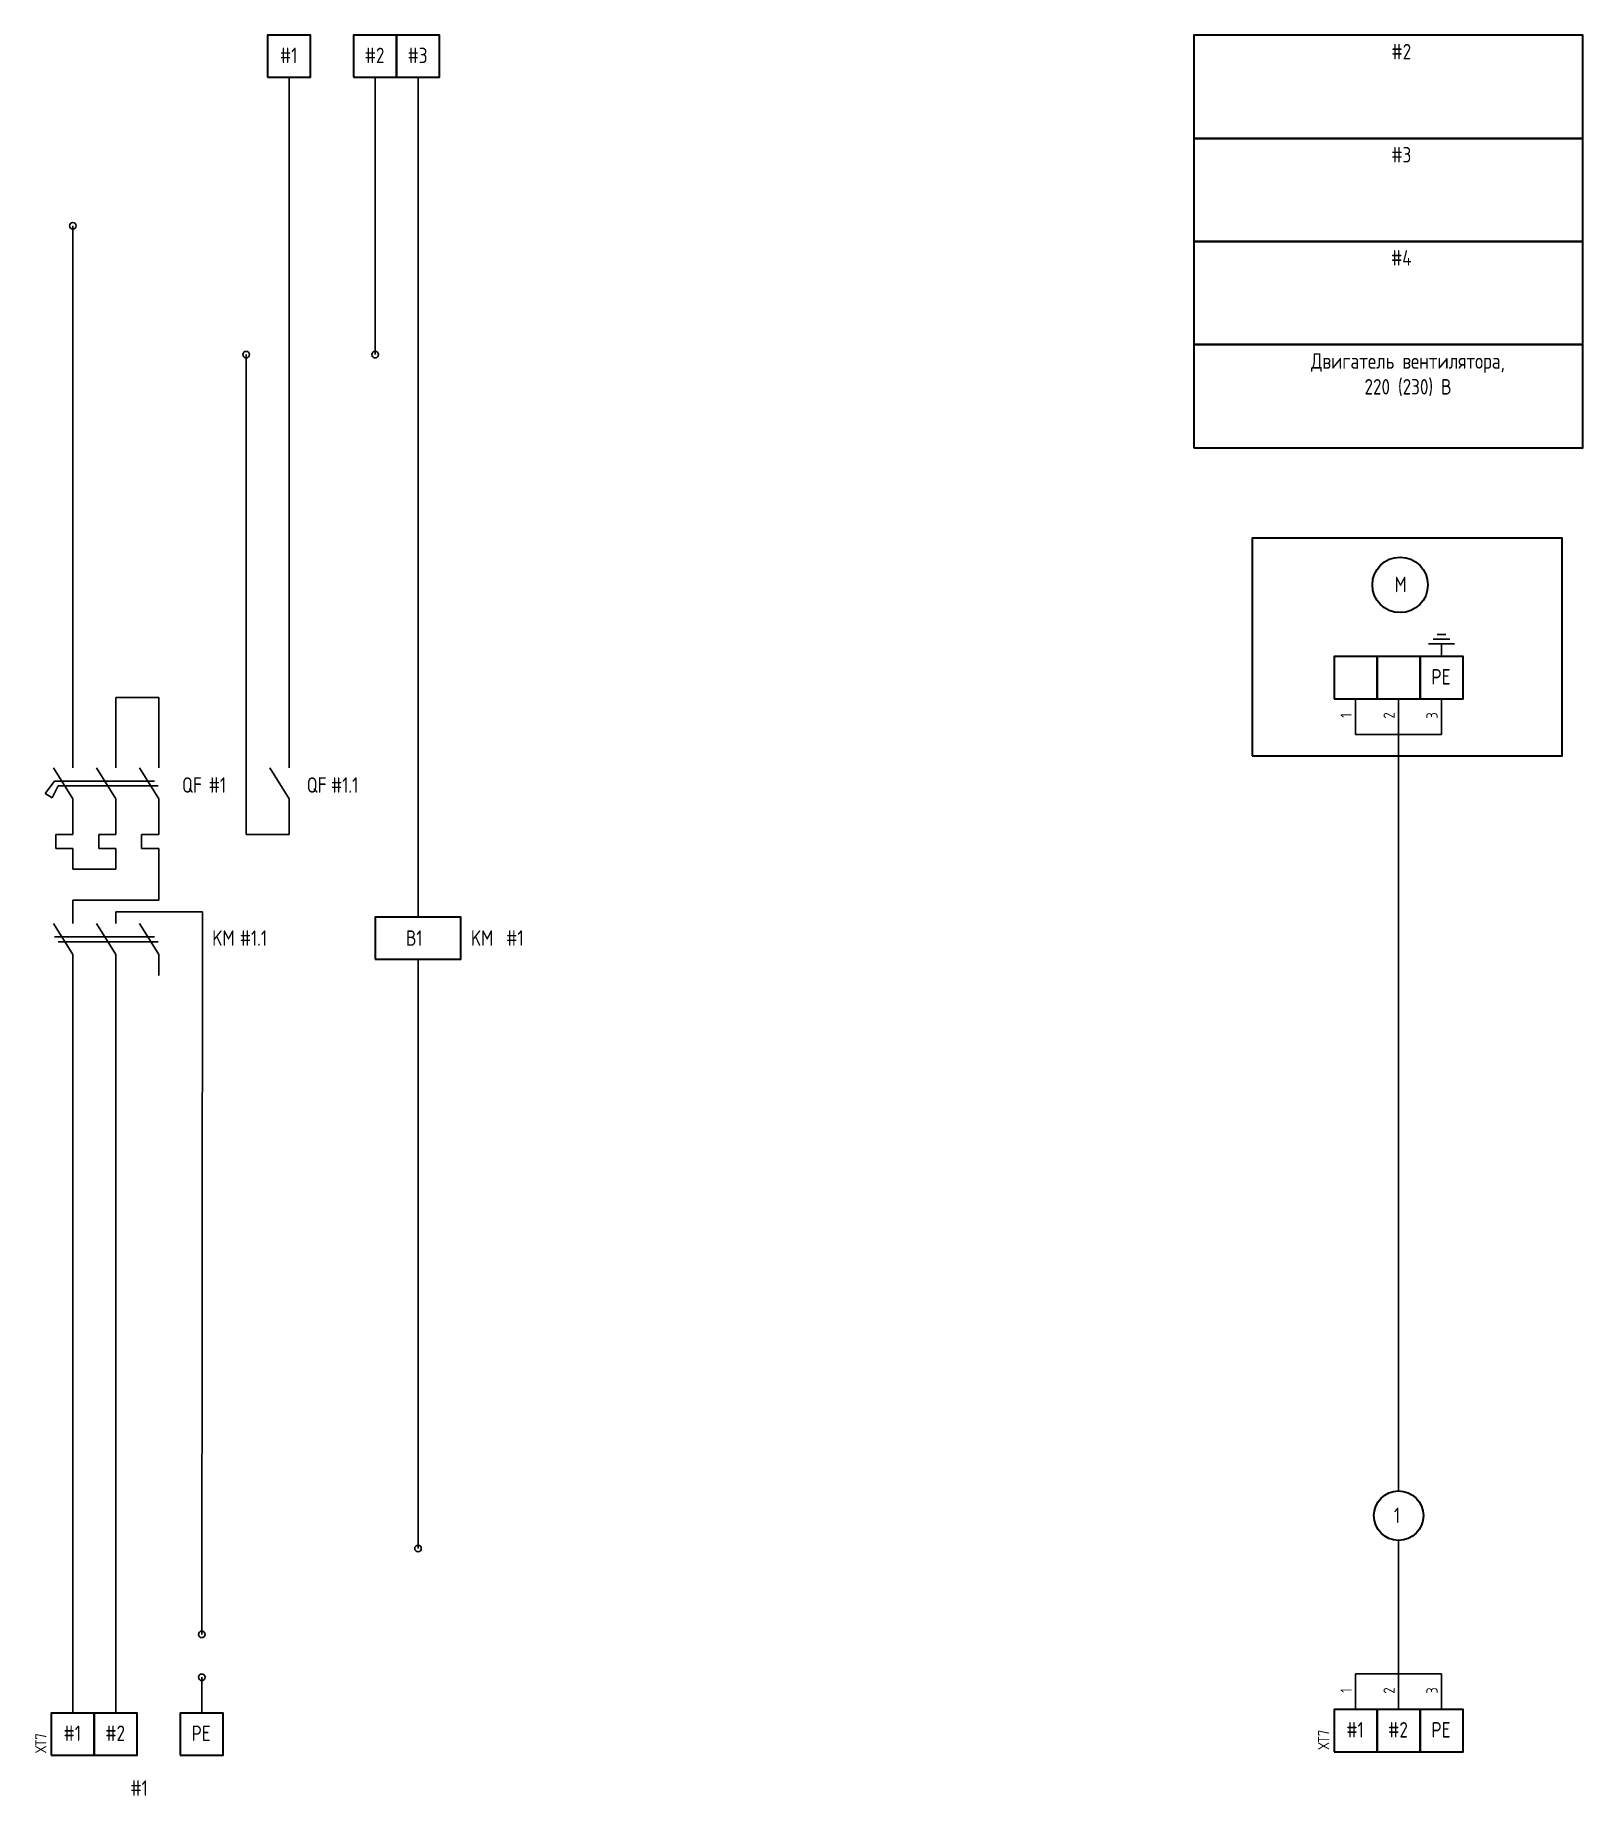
# Model space of a CAD drawing. Header units: metres. Extents: x 25 to 205, y 75 to 280.
import ezdxf

# ---------------------------------------------------------------- set-up
doc = ezdxf.new("R2010")
doc.units = ezdxf.units.M
for name, color, linetype in [('im1-011$0$Headers', 7, 'Continuous'), ('im1-011$0$QF', 7, 'Continuous'), ('im1-011$0$XT1', 7, 'Continuous'), ('im1-011$0$XT7', 7, 'Continuous'), ('im1-011$0$Кабель', 7, 'Continuous'), ('im2-1$0$Headers', 7, 'Continuous'), ('im2-1$0$XT7', 7, 'Continuous'), ('im2-1$0$Кабель', 7, 'Continuous')]:
    doc.layers.add(name, color=color, linetype=linetype)
for name, color, linetype, lineweight in [('im1-011$0$KM', 7, 'Continuous', 30), ('im1-011$0$Слой1', 7, 'Continuous', 30), ('im2-1$0$Слой1', 7, 'Continuous', 30)]:
    doc.layers.add(name, color=color, linetype=linetype, lineweight=lineweight)
doc.styles.add('im1-011$0$GOST_A', font='GOST_0.TTF')
doc.styles.add('im2-1$0$GOST_A', font='GOST_0.TTF')
pattern_1 = [(37.5, (5, -6.084), (-1.6, 48.9413), [0, -38.608, 0, -43.18, 0, -41.275]), (7.5, (5, -6.084), (44.952, 71.683), [0, -20.828, 0, -34.798, 0, -13.335]), (327.5, (-26.24, -6.084), (79.099, 0.144), [0, -12.7, 0, -45.72, 0, -59.69]), (317.5, (-26.24, -6.084), (76.356, 22.293), [0, -6.35, 0, -29.972, 0, -34.29])]
pattern_2 = [(37.5, (10, -11.084), (-1.6, 48.9413), [0, -38.608, 0, -43.18, 0, -41.275]), (7.5, (10, -11.084), (44.952, 71.683), [0, -20.828, 0, -34.798, 0, -13.335]), (327.5, (-21.24, -11.084), (79.099, 0.144), [0, -12.7, 0, -45.72, 0, -59.69]), (317.5, (-21.24, -11.084), (76.356, 22.293), [0, -6.35, 0, -29.972, 0, -34.29])]
pattern_3 = [(37.5, (1.176, -0.31), (-1.6, 48.9413), [0, -38.608, 0, -43.18, 0, -41.275]), (7.5, (1.176, -0.31), (44.952, 71.683), [0, -20.828, 0, -34.798, 0, -13.335]), (327.5, (-30.066, -0.31), (79.099, 0.144), [0, -12.7, 0, -45.72, 0, -59.69]), (317.5, (-30.066, -0.31), (76.356, 22.293), [0, -6.35, 0, -29.972, 0, -34.29])]
pattern_4 = [(37.5, (-1.567, -0.148), (-1.6, 48.9413), [0, -38.608, 0, -43.18, 0, -41.275]), (7.5, (-1.57, -0.15), (44.952, 71.683), [0, -20.828, 0, -34.798, 0, -13.335]), (327.5, (-32.81, -0.15), (79.099, 0.144), [0, -12.7, 0, -45.72, 0, -59.69]), (317.5, (-32.81, -0.15), (76.356, 22.293), [0, -6.35, 0, -29.972, 0, -34.29])]
pattern_5 = [(37.5, (-0.368, -0.234), (-1.6, 48.9413), [0, -38.608, 0, -43.18, 0, -41.275]), (7.5, (-0.37, -0.234), (44.952, 71.683), [0, -20.828, 0, -34.798, 0, -13.335]), (327.5, (-31.61, -0.234), (79.099, 0.144), [0, -12.7, 0, -45.72, 0, -59.69]), (317.5, (-31.61, -0.234), (76.356, 22.293), [0, -6.35, 0, -29.972, 0, -34.29])]
pattern_6 = [(37.5, (-0.205, -0.163), (-1.6, 48.9413), [0, -38.608, 0, -43.18, 0, -41.275]), (7.5, (-0.205, -0.16), (44.952, 71.683), [0, -20.828, 0, -34.798, 0, -13.335]), (327.5, (-31.447, -0.163), (79.099, 0.144), [0, -12.7, 0, -45.72, 0, -59.69]), (317.5, (-31.45, -0.16), (76.356, 22.293), [0, -6.35, 0, -29.972, 0, -34.29])]
pattern_7 = [(37.5, (-0.198, -0.163), (-1.6, 48.9413), [0, -38.608, 0, -43.18, 0, -41.275]), (7.5, (-0.2, -0.16), (44.952, 71.683), [0, -20.828, 0, -34.798, 0, -13.335]), (327.5, (-31.44, -0.163), (79.099, 0.144), [0, -12.7, 0, -45.72, 0, -59.69]), (317.5, (-31.44, -0.16), (76.356, 22.293), [0, -6.35, 0, -29.972, 0, -34.29])]
pattern_8 = [(37.5, (0.885, -0.06), (-1.6, 48.9413), [0, -38.608, 0, -43.18, 0, -41.275]), (7.5, (0.885, -0.06), (44.952, 71.683), [0, -20.828, 0, -34.798, 0, -13.335]), (327.5, (-30.357, -0.06), (79.099, 0.144), [0, -12.7, 0, -45.72, 0, -59.69]), (317.5, (-30.36, -0.06), (76.356, 22.293), [0, -6.35, 0, -29.972, 0, -34.29])]
pattern_9 = [(37.5, (0.694, 0.063), (-1.6, 48.9413), [0, -38.608, 0, -43.18, 0, -41.275]), (7.5, (0.694, 0.063), (44.952, 71.683), [0, -20.828, 0, -34.798, 0, -13.335]), (327.5, (-30.548, 0.063), (79.099, 0.144), [0, -12.7, 0, -45.72, 0, -59.69]), (317.5, (-30.55, 0.06), (76.356, 22.293), [0, -6.35, 0, -29.972, 0, -34.29])]
pattern_10 = [(37.5, (0.535, 0.098), (-1.6, 48.9413), [0, -38.608, 0, -43.18, 0, -41.275]), (7.5, (0.535, 0.1), (44.952, 71.683), [0, -20.828, 0, -34.798, 0, -13.335]), (327.5, (-30.707, 0.1), (79.099, 0.144), [0, -12.7, 0, -45.72, 0, -59.69]), (317.5, (-30.71, 0.1), (76.356, 22.293), [0, -6.35, 0, -29.972, 0, -34.29])]
pattern_11 = [(37.5, (0.322, 0.16), (-1.6, 48.9413), [0, -38.608, 0, -43.18, 0, -41.275]), (7.5, (0.32, 0.16), (44.952, 71.683), [0, -20.828, 0, -34.798, 0, -13.335]), (327.5, (-30.92, 0.16), (79.099, 0.144), [0, -12.7, 0, -45.72, 0, -59.69]), (317.5, (-30.92, 0.16), (76.356, 22.293), [0, -6.35, 0, -29.972, 0, -34.29])]
pattern_12 = [(37.5, (5.33, 1.215), (-1.6, 48.941), [0, -38.608, 0, -43.18, 0, -41.275]), (7.5, (5.33, 1.215), (44.952, 71.683), [0, -20.828, 0, -34.798, 0, -13.335]), (327.5, (-25.912, 1.215), (79.099, 0.144), [0, -12.7, 0, -45.72, 0, -59.69]), (317.5, (-25.91, 1.215), (76.356, 22.293), [0, -6.35, 0, -29.972, 0, -34.29])]
pattern_13 = [(37.5, (0.48, 1.17), (-1.6, 48.941), [0, -38.608, 0, -43.18, 0, -41.275]), (7.5, (0.48, 1.17), (44.952, 71.683), [0, -20.828, 0, -34.798, 0, -13.335]), (327.5, (-30.76, 1.17), (79.099, 0.144), [0, -12.7, 0, -45.72, 0, -59.69]), (317.5, (-30.76, 1.17), (76.356, 22.293), [0, -6.35, 0, -29.972, 0, -34.29])]
pattern_14 = [(37.5, (3.1, 0.91), (-1.6, 48.9413), [0, -38.608, 0, -43.18, 0, -41.275]), (7.5, (3.1, 0.91), (44.952, 71.683), [0, -20.828, 0, -34.798, 0, -13.335]), (327.5, (-28.143, 0.91), (79.099, 0.144), [0, -12.7, 0, -45.72, 0, -59.69]), (317.5, (-28.14, 0.91), (76.356, 22.293), [0, -6.35, 0, -29.972, 0, -34.29])]
pattern_15 = [(37.5, (-1.9, 5.91), (-1.6, 48.9413), [0, -38.608, 0, -43.18, 0, -41.275]), (7.5, (-1.9, 5.91), (44.952, 71.683), [0, -20.828, 0, -34.798, 0, -13.335]), (327.5, (-33.143, 5.91), (79.099, 0.144), [0, -12.7, 0, -45.72, 0, -59.69]), (317.5, (-33.14, 5.91), (76.356, 22.293), [0, -6.35, 0, -29.972, 0, -34.29])]
pattern_16 = [(37.5, (8.1, -4.09), (-1.6, 48.9413), [0, -38.608, 0, -43.18, 0, -41.275]), (7.5, (8.1, -4.09), (44.952, 71.683), [0, -20.828, 0, -34.798, 0, -13.335]), (327.5, (-23.143, -4.09), (79.099, 0.144), [0, -12.7, 0, -45.72, 0, -59.69]), (317.5, (-23.14, -4.09), (76.356, 22.293), [0, -6.35, 0, -29.972, 0, -34.29])]

msp = doc.modelspace()

# ---------------------------------------------------------------- hatches: boundary and pattern name
at = {"layer": 'im1-011$0$Слой1', "lineweight": -3}
h = msp.add_hatch(dxfattribs=at)
h.set_pattern_fill('AR-SAND', color=256)
h.set_pattern_definition(pattern_4)
h.paths.add_polyline_path([(27.41, 258.77, 1), (28.18, 258.77, 1)])
h = msp.add_hatch(dxfattribs=at)
h.set_pattern_fill('AR-SAND', color=256)
h.set_pattern_definition(pattern_5)
h.paths.add_polyline_path([(28.61, 258.68, 1), (29.38, 258.68, 1)])
h = msp.add_hatch(dxfattribs=at)
h.set_pattern_fill('AR-SAND', color=256)
h.set_pattern_definition(pattern_6)
h.paths.add_polyline_path([(28.78, 258.75, 1), (29.54, 258.75, 1)])
h = msp.add_hatch(dxfattribs=at)
h.set_pattern_fill('AR-SAND', color=256)
h.set_pattern_definition(pattern_7)
h.paths.add_polyline_path([(28.78, 258.75, 1), (29.55, 258.75, 1)])
h = msp.add_hatch(dxfattribs=at)
h.set_pattern_fill('AR-SAND', color=256)
h.set_pattern_definition(pattern_15)
h.paths.add_polyline_path([(28.98, 257.83, 1), (29.75, 257.83, 1)])
h = msp.add_hatch(dxfattribs=at)
h.set_pattern_fill('AR-SAND', color=256)
h.set_pattern_definition([(37.5, (-16.62, 168.237), (-1.6, 48.941), [0, -38.608, 0, -43.18, 0, -41.275]), (7.5, (-16.62, 168.24), (44.952, 71.683), [0, -20.828, 0, -34.798, 0, -13.335]), (327.5, (-47.864, 168.237), (79.1, 0.144), [0, -12.7, 0, -45.72, 0, -59.69]), (317.5, (-47.864, 168.24), (76.356, 22.293), [0, -6.35, 0, -29.972, 0, -34.29])])
h.paths.add_polyline_path([(28.98, 257.83, 1), (29.75, 257.83, 1)])
h = msp.add_hatch(dxfattribs=at)
h.set_pattern_fill('AR-SAND', color=256)
h.set_pattern_definition(pattern_11)
h.paths.add_polyline_path([(29.3, 259.08, 1), (30.07, 259.08, 1)])
h = msp.add_hatch(dxfattribs=at)
h.set_pattern_fill('AR-SAND', color=256)
h.set_pattern_definition(pattern_11)
h.paths.add_polyline_path([(29.3, 259.08, 1), (30.07, 259.08, 1)])
h = msp.add_hatch(dxfattribs=at)
h.set_pattern_fill('AR-SAND', color=256)
h.set_pattern_definition(pattern_10)
h.paths.add_polyline_path([(29.52, 259.01, 1), (30.28, 259.01, 1)])
h = msp.add_hatch(dxfattribs=at)
h.set_pattern_fill('AR-SAND', color=256)
h.set_pattern_definition(pattern_10)
h.paths.add_polyline_path([(29.52, 259.01, 1), (30.28, 259.01, 1)])
h = msp.add_hatch(dxfattribs=at)
h.set_pattern_fill('AR-SAND', color=256)
h.set_pattern_definition(pattern_10)
h.paths.add_polyline_path([(29.52, 259.01, 1), (30.28, 259.01, 1)])
h = msp.add_hatch(dxfattribs=at)
h.set_pattern_fill('AR-SAND', color=256)
h.set_pattern_definition(pattern_10)
h.paths.add_polyline_path([(29.52, 259.01, 1), (30.28, 259.01, 1)])
h = msp.add_hatch(dxfattribs=at)
h.set_pattern_fill('AR-SAND', color=256)
h.set_pattern_definition(pattern_10)
h.paths.add_polyline_path([(29.52, 259.01, 1), (30.28, 259.01, 1)])
h = msp.add_hatch(dxfattribs=at)
h.set_pattern_fill('AR-SAND', color=256)
h.set_pattern_definition(pattern_9)
h.paths.add_polyline_path([(29.68, 258.98, 1), (30.44, 258.98, 1)])
h = msp.add_hatch(dxfattribs=at)
h.set_pattern_fill('AR-SAND', color=256)
h.set_pattern_definition(pattern_8)
h.paths.add_polyline_path([(29.87, 258.86, 1), (30.63, 258.86, 1)])
h = msp.add_hatch(dxfattribs=at)
h.set_pattern_fill('AR-SAND', color=256)
h.set_pattern_definition(pattern_3)
h.paths.add_polyline_path([(30.16, 258.61, 1), (30.93, 258.61, 1)])
h = msp.add_hatch(dxfattribs=at)
h.set_pattern_fill('AR-SAND', color=256)
h.set_pattern_definition(pattern_1)
h.paths.add_polyline_path([(33.98, 252.83, 1), (34.75, 252.83, 1)])
h = msp.add_hatch(dxfattribs=at)
h.set_pattern_fill('AR-SAND', color=256)
h.set_pattern_definition(pattern_1)
h.paths.add_polyline_path([(33.98, 252.83, 1), (34.75, 252.83, 1)])
h = msp.add_hatch(dxfattribs=at)
h.set_pattern_fill('AR-SAND', color=256)
h.set_pattern_definition(pattern_14)
h.paths.add_polyline_path([(33.98, 252.83, 1), (34.75, 252.83, 1)])
h = msp.add_hatch(dxfattribs=at)
h.set_pattern_fill('AR-SAND', color=256)
h.set_pattern_definition(pattern_2)
h.paths.add_polyline_path([(38.98, 247.83, 1), (39.75, 247.83, 1)])
h = msp.add_hatch(dxfattribs=at)
h.set_pattern_fill('AR-SAND', color=256)
h.set_pattern_definition(pattern_2)
h.paths.add_polyline_path([(38.98, 247.83, 1), (39.75, 247.83, 1)])
h = msp.add_hatch(dxfattribs=at)
h.set_pattern_fill('AR-SAND', color=256)
h.set_pattern_definition(pattern_16)
h.paths.add_polyline_path([(38.98, 247.83, 1), (39.75, 247.83, 1)])
h = msp.add_hatch(dxfattribs=at)
h.set_pattern_fill('AR-SAND', color=256)
h.set_pattern_definition([(37.5, (3.556, 153.237), (-1.6, 48.941), [0, -38.608, 0, -43.18, 0, -41.275]), (7.5, (3.556, 153.24), (44.952, 71.683), [0, -20.828, 0, -34.798, 0, -13.335]), (327.5, (-27.686, 153.237), (79.1, 0.144), [0, -12.7, 0, -45.72, 0, -59.69]), (317.5, (-27.686, 153.24), (76.356, 22.293), [0, -6.35, 0, -29.972, 0, -34.29])])
h.paths.add_polyline_path([(49.93, 242.83, 1), (49.16, 242.83, 1)])
h = msp.add_hatch(dxfattribs=at)
h.set_pattern_fill('AR-SAND', color=256)
h.set_pattern_definition([(37.5, (18.556, 153.237), (-1.6, 48.941), [0, -38.608, 0, -43.18, 0, -41.275]), (7.5, (18.556, 153.24), (44.952, 71.683), [0, -20.828, 0, -34.798, 0, -13.335]), (327.5, (-12.686, 153.237), (79.1, 0.144), [0, -12.7, 0, -45.72, 0, -59.69]), (317.5, (-12.686, 153.24), (76.356, 22.293), [0, -6.35, 0, -29.972, 0, -34.29])])
h.paths.add_polyline_path([(64.93, 242.83, 1), (64.16, 242.83, 1)])
h = msp.add_hatch(dxfattribs=at)
h.set_pattern_fill('AR-SAND', color=256)
h.set_pattern_definition([(37.5, (23.556, 14.325), (-1.6, 48.941), [0, -38.608, 0, -43.18, 0, -41.275]), (7.5, (23.556, 14.325), (44.952, 71.683), [0, -20.828, 0, -34.798, 0, -13.335]), (327.5, (-7.686, 14.325), (79.1, 0.144), [0, -12.7, 0, -45.72, 0, -59.69]), (317.5, (-7.686, 14.325), (76.356, 22.293), [0, -6.35, 0, -29.972, 0, -34.29])])
h.paths.add_polyline_path([(69.93, 103.92, 1), (69.16, 103.92, 1)])
h = msp.add_hatch(dxfattribs=at)
h.set_pattern_fill('AR-SAND', color=256)
h.set_pattern_definition([(37.5, (-1.62, 4.325), (-1.6, 48.941), [0, -38.608, 0, -43.18, 0, -41.275]), (7.5, (-1.62, 4.325), (44.952, 71.683), [0, -20.828, 0, -34.798, 0, -13.335]), (327.5, (-32.864, 4.325), (79.1, 0.144), [0, -12.7, 0, -45.72, 0, -59.69]), (317.5, (-32.864, 4.325), (76.356, 22.293), [0, -6.35, 0, -29.972, 0, -34.29])])
h.paths.add_polyline_path([(43.98, 93.92, 1), (44.75, 93.92, 1)])
h = msp.add_hatch(dxfattribs=at)
h.set_pattern_fill('AR-SAND', color=256)
h.set_pattern_definition(pattern_13)
h.paths.add_polyline_path([(46.08, 90.76, 1), (46.85, 90.76, 1)])
h = msp.add_hatch(dxfattribs=at)
h.set_pattern_fill('AR-SAND', color=256)
h.set_pattern_definition(pattern_12)
h.paths.add_polyline_path([(49.31, 90.14, 1), (50.08, 90.14, 1)])
h = msp.add_hatch(dxfattribs=at)
h.set_pattern_fill('AR-SAND', color=256)
h.set_pattern_definition([(37.5, (-1.62, -0.675), (-1.6, 48.941), [0, -38.608, 0, -43.18, 0, -41.275]), (7.5, (-1.62, -0.675), (44.952, 71.683), [0, -20.828, 0, -34.798, 0, -13.335]), (327.5, (-32.864, -0.675), (79.1, 0.144), [0, -12.7, 0, -45.72, 0, -59.69]), (317.5, (-32.864, -0.675), (76.356, 22.293), [0, -6.35, 0, -29.972, 0, -34.29])])
h.paths.add_polyline_path([(43.98, 88.92, 1), (44.75, 88.92, 1)])
at = {"layer": 'im2-1$0$Слой1', "lineweight": -3}
h = msp.add_hatch(dxfattribs=at)
h.set_pattern_fill('AR-SAND', color=256)
h.set_pattern_definition(pattern_4)
h.paths.add_polyline_path([(81.01, 260.65, 1), (81.78, 260.65, 1)])
h = msp.add_hatch(dxfattribs=at)
h.set_pattern_fill('AR-SAND', color=256)
h.set_pattern_definition(pattern_5)
h.paths.add_polyline_path([(82.21, 260.57, 1), (82.98, 260.57, 1)])
h = msp.add_hatch(dxfattribs=at)
h.set_pattern_fill('AR-SAND', color=256)
h.set_pattern_definition(pattern_6)
h.paths.add_polyline_path([(82.37, 260.64, 1), (83.14, 260.64, 1)])
h = msp.add_hatch(dxfattribs=at)
h.set_pattern_fill('AR-SAND', color=256)
h.set_pattern_definition(pattern_7)
h.paths.add_polyline_path([(82.38, 260.64, 1), (83.15, 260.64, 1)])
h = msp.add_hatch(dxfattribs=at)
h.set_pattern_fill('AR-SAND', color=256)
h.set_pattern_definition(pattern_11)
h.paths.add_polyline_path([(82.9, 260.96, 1), (83.67, 260.96, 1)])
h = msp.add_hatch(dxfattribs=at)
h.set_pattern_fill('AR-SAND', color=256)
h.set_pattern_definition(pattern_11)
h.paths.add_polyline_path([(82.9, 260.96, 1), (83.67, 260.96, 1)])
h = msp.add_hatch(dxfattribs=at)
h.set_pattern_fill('AR-SAND', color=256)
h.set_pattern_definition(pattern_10)
h.paths.add_polyline_path([(83.11, 260.9, 1), (83.88, 260.9, 1)])
h = msp.add_hatch(dxfattribs=at)
h.set_pattern_fill('AR-SAND', color=256)
h.set_pattern_definition(pattern_10)
h.paths.add_polyline_path([(83.11, 260.9, 1), (83.88, 260.9, 1)])
h = msp.add_hatch(dxfattribs=at)
h.set_pattern_fill('AR-SAND', color=256)
h.set_pattern_definition(pattern_10)
h.paths.add_polyline_path([(83.11, 260.9, 1), (83.88, 260.9, 1)])
h = msp.add_hatch(dxfattribs=at)
h.set_pattern_fill('AR-SAND', color=256)
h.set_pattern_definition(pattern_10)
h.paths.add_polyline_path([(83.11, 260.9, 1), (83.88, 260.9, 1)])
h = msp.add_hatch(dxfattribs=at)
h.set_pattern_fill('AR-SAND', color=256)
h.set_pattern_definition(pattern_10)
h.paths.add_polyline_path([(83.11, 260.9, 1), (83.88, 260.9, 1)])
h = msp.add_hatch(dxfattribs=at)
h.set_pattern_fill('AR-SAND', color=256)
h.set_pattern_definition(pattern_9)
h.paths.add_polyline_path([(83.27, 260.86, 1), (84.04, 260.86, 1)])
h = msp.add_hatch(dxfattribs=at)
h.set_pattern_fill('AR-SAND', color=256)
h.set_pattern_definition(pattern_8)
h.paths.add_polyline_path([(83.46, 260.74, 1), (84.23, 260.74, 1)])
h = msp.add_hatch(dxfattribs=at)
h.set_pattern_fill('AR-SAND', color=256)
h.set_pattern_definition(pattern_3)
h.paths.add_polyline_path([(83.75, 260.49, 1), (84.52, 260.49, 1)])
h = msp.add_hatch(dxfattribs=at)
h.set_pattern_fill('AR-SAND', color=256)
h.set_pattern_definition(pattern_15)
h.paths.add_polyline_path([(82.58, 259.72, 1), (83.35, 259.72, 1)])
h = msp.add_hatch(dxfattribs=at)
h.set_pattern_fill('AR-SAND', color=256)
h.set_pattern_definition(pattern_1)
h.paths.add_polyline_path([(87.58, 254.72, 1), (88.35, 254.72, 1)])
h = msp.add_hatch(dxfattribs=at)
h.set_pattern_fill('AR-SAND', color=256)
h.set_pattern_definition(pattern_1)
h.paths.add_polyline_path([(87.58, 254.72, 1), (88.35, 254.72, 1)])
h = msp.add_hatch(dxfattribs=at)
h.set_pattern_fill('AR-SAND', color=256)
h.set_pattern_definition(pattern_14)
h.paths.add_polyline_path([(87.58, 254.72, 1), (88.35, 254.72, 1)])
h = msp.add_hatch(dxfattribs=at)
h.set_pattern_fill('AR-SAND', color=256)
h.set_pattern_definition(pattern_2)
h.paths.add_polyline_path([(92.58, 249.72, 1), (93.35, 249.72, 1)])
h = msp.add_hatch(dxfattribs=at)
h.set_pattern_fill('AR-SAND', color=256)
h.set_pattern_definition(pattern_2)
h.paths.add_polyline_path([(92.58, 249.72, 1), (93.35, 249.72, 1)])
h = msp.add_hatch(dxfattribs=at)
h.set_pattern_fill('AR-SAND', color=256)
h.set_pattern_definition(pattern_16)
h.paths.add_polyline_path([(92.58, 249.72, 1), (93.35, 249.72, 1)])
h = msp.add_hatch(dxfattribs=at)
h.set_pattern_fill('AR-SAND', color=256)
h.set_pattern_definition(pattern_13)
h.paths.add_polyline_path([(99.68, 92.65, 1), (100.45, 92.65, 1)])
h = msp.add_hatch(dxfattribs=at)
h.set_pattern_fill('AR-SAND', color=256)
h.set_pattern_definition(pattern_12)
h.paths.add_polyline_path([(102.91, 92.02, 1), (103.68, 92.02, 1)])

# ---------------------------------------------------------------- linework, layer by layer
at = {"layer": 'im1-011$0$Кабель'}
for p, q in [((54.54, 275.1), (54.54, 194.75)), ((64.54, 275.1), (64.54, 242.83)), ((69.54, 275.1), (69.54, 177.38)), ((29.37, 257.83), (29.37, 194.75)), ((49.54, 242.83), (49.54, 186.99)), ((34.37, 202.93), (34.37, 194.75)), ((39.37, 202.93), (39.37, 194.75)), ((29.37, 191.15), (29.37, 186.99)), ((34.37, 191.15), (34.37, 186.99)), ((39.37, 191.15), (39.37, 186.99)), ((54.54, 191.15), (54.54, 186.99)), ((29.37, 185.35), (29.37, 182.94)), ((34.37, 185.35), (34.37, 182.94)), ((39.37, 185.35), (39.37, 179.34)), ((44.45, 177.99), (44.37, 93.92)), ((29.37, 173.04), (29.37, 88.92)), ((34.37, 173.04), (34.37, 88.92)), ((29.37, 88.92), (29.37, 84.76)), ((34.37, 88.92), (34.37, 84.76)), ((44.37, 88.92), (44.37, 84.76))]:
    msp.add_line(p, q, dxfattribs=at)
at = {"layer": 'im1-011$0$Слой1', "lineweight": -3}
for p, q in [((34.37, 202.93), (39.37, 202.93)), ((27.12, 194.75), (29.37, 191.15)), ((32.12, 194.75), (34.37, 191.15)), ((37.12, 194.75), (39.37, 191.15)), ((52.29, 194.75), (54.54, 191.15)), ((27.25, 193.21), (26.17, 191.75)), ((26.95, 191.25), (27.66, 192.64)), ((27.25, 193.21), (38.88, 193.21)), ((27.66, 192.64), (39.29, 192.64)), ((26.17, 191.75), (26.95, 191.25)), ((54.54, 186.99), (54.54, 189.07)), ((29.37, 186.99), (27.38, 186.99)), ((27.38, 186.99), (27.38, 185.35)), ((34.37, 186.99), (32.38, 186.99)), ((32.38, 186.99), (32.38, 185.35)), ((39.37, 186.99), (37.38, 186.99)), ((37.38, 186.99), (37.38, 185.35)), ((49.54, 186.99), (54.54, 186.99)), ((27.38, 185.35), (29.37, 185.35)), ((32.38, 185.35), (34.37, 185.35)), ((37.38, 185.35), (39.37, 185.35)), ((29.37, 182.94), (34.37, 182.94)), ((39.37, 179.34), (29.37, 179.34)), ((29.37, 179.34), (29.37, 176.63)), ((27.12, 176.63), (29.37, 173.04)), ((32.12, 176.63), (34.37, 173.04)), ((34.37, 177.99), (34.37, 176.63)), ((34.37, 177.99), (44.45, 177.99)), ((37.12, 176.63), (39.37, 173.04)), ((27.25, 175.09), (38.88, 175.09)), ((27.66, 174.52), (39.29, 174.52)), ((39.37, 173.04), (39.37, 170.6)), ((69.54, 172.48), (69.54, 103.92))]:
    msp.add_line(p, q, dxfattribs=at)
at = {"layer": 'im1-011$0$Слой1', "color": 7, "lineweight": 30}
for points in [[(52.04, 275.1), (57.04, 275.1), (57.04, 280), (52.04, 280)], [(62.04, 275.1), (67.04, 275.1), (67.04, 280), (62.04, 280)], [(67.04, 275.1), (72.04, 275.1), (72.04, 280), (67.04, 280)], [(64.54, 172.48), (74.54, 172.48), (74.54, 177.38), (64.54, 177.38)], [(26.87, 79.85), (31.87, 79.85), (31.87, 84.76), (26.87, 84.76)], [(31.87, 79.85), (36.87, 79.85), (36.87, 84.76), (31.87, 84.76)], [(41.87, 79.85), (46.87, 79.85), (46.87, 84.76), (41.87, 84.76)]]:
    msp.add_lwpolyline(points, close=True, dxfattribs=at)
at = {"layer": 'im1-011$0$Слой1', "lineweight": -3}
for centre in [(29.37, 257.83), (49.54, 242.83), (64.54, 242.83), (69.54, 103.92), (44.37, 93.92), (44.37, 88.92)]:
    msp.add_circle(centre, 0.384, dxfattribs=at)
at = {"layer": 'im2-1$0$Кабель'}
for p, q in [((187.14, 209.16), (190.14, 209.16)), ((187.68, 209.72), (189.6, 209.72)), ((188.13, 210.27), (189.14, 210.27)), ((188.64, 209.16), (188.64, 207.69)), ((178.64, 202.79), (178.64, 198.62)), ((183.64, 202.79), (183.64, 198.62)), ((188.64, 202.79), (188.64, 198.62)), ((178.64, 198.62), (188.64, 198.62)), ((183.64, 198.62), (183.64, 110.61)), ((183.64, 104.85), (183.64, 89.32)), ((178.64, 89.32), (188.64, 89.32)), ((178.64, 89.32), (178.64, 85.16)), ((183.64, 89.32), (183.64, 85.16)), ((188.64, 89.32), (188.64, 85.16))]:
    msp.add_line(p, q, dxfattribs=at)
at = {"layer": 'im2-1$0$Слой1', "color": 7, "lineweight": 30}
for points in [[(159.83, 268), (205.07, 268), (205.07, 280), (159.83, 280)], [(159.83, 256), (205.07, 256), (205.07, 268), (159.83, 268)], [(159.83, 244), (205.07, 244), (205.07, 256), (159.83, 256)], [(159.83, 232), (205.07, 232), (205.07, 244), (159.83, 244)], [(166.59, 196.15), (202.69, 196.15), (202.69, 221.48), (166.59, 221.48)], [(176.14, 202.79), (181.14, 202.79), (181.14, 207.69), (176.14, 207.69)], [(181.14, 202.79), (186.14, 202.79), (186.14, 207.69), (181.14, 207.69)], [(186.14, 202.79), (191.14, 202.79), (191.14, 207.69), (186.14, 207.69)], [(176.14, 80.26), (181.14, 80.26), (181.14, 85.16), (176.14, 85.16)], [(181.14, 80.26), (186.14, 80.26), (186.14, 85.16), (181.14, 85.16)], [(186.14, 80.26), (191.14, 80.26), (191.14, 85.16), (186.14, 85.16)]]:
    msp.add_lwpolyline(points, close=True, dxfattribs=at)
at = {"layer": 'im2-1$0$Слой1'}
for centre, radius in [((183.82, 216.04), 3.23), ((183.64, 107.73), 2.88)]:
    msp.add_circle(centre, radius, dxfattribs=at)

# ---------------------------------------------------------------- texts
at = {"layer": 'im1-011$0$Headers', "lineweight": -3, "insert": (26.03, 76.93), "char_height": 1.8, "attachment_point": 1, "style": 'im1-011$0$GOST_A'}
msp.add_mtext_dynamic_manual_height_columns('\\pxqc;#1', width=22.1167, gutter_width=15, heights=[7.1], dxfattribs=at)
at = {"layer": 'im1-011$0$KM', "lineweight": -3, "char_height": 1.8, "attachment_point": 1, "style": 'im1-011$0$GOST_A'}
for s, insert in [('#1.1', (48.8, 175.84)), ('\\pxqc;#1', (79, 175.84))]:
    msp.add_mtext_dynamic_manual_height_columns(s, width=3.6299, gutter_width=15, heights=[1.76], dxfattribs=dict(at, insert=insert))
at = {"layer": 'im1-011$0$QF', "lineweight": -3, "char_height": 1.8, "attachment_point": 1, "style": 'im1-011$0$GOST_A'}
for s, insert in [('#1', (45.18, 193.65)), ('\\pxqc;#1.1', (59.19, 193.65))]:
    msp.add_mtext_dynamic_manual_height_columns(s, width=3.6299, gutter_width=15, heights=[1.76], dxfattribs=dict(at, insert=insert))
at = {"layer": 'im1-011$0$XT1', "lineweight": -3, "char_height": 1.8, "attachment_point": 1, "style": 'im1-011$0$GOST_A'}
for s, insert in [('\\pxqc;#1', (52.67, 278.55)), ('\\pxqc;#2', (62.67, 278.55)), ('\\pxqc;#3', (67.67, 278.55))]:
    msp.add_mtext_dynamic_manual_height_columns(s, width=3.6299, gutter_width=15, heights=[1.76], dxfattribs=dict(at, insert=insert))
at = {"layer": 'im1-011$0$XT7', "lineweight": -3, "char_height": 1.8, "attachment_point": 1, "style": 'im1-011$0$GOST_A'}
for s, insert in [('\\pxqc;#1', (27.49, 83.31)), ('\\pxqc;#2', (32.49, 83.31))]:
    msp.add_mtext_dynamic_manual_height_columns(s, width=3.6299, gutter_width=15, heights=[1.76], dxfattribs=dict(at, insert=insert))
at = {"layer": 'im1-011$0$Слой1', "lineweight": -3, "char_height": 1.8, "attachment_point": 1, "style": 'im1-011$0$GOST_A'}
for s, insert in [('\\pxqc;QF', (41.42, 193.65)), ('\\pxqc;QF', (55.93, 193.65)), ('\\pxqc;KM', (45.08, 175.84)), ('В1', (68.13, 175.84)), ('\\pxqc;KM', (75.18, 175.84)), ('\\pxqc;РЕ', (42.49, 83.31))]:
    msp.add_mtext_dynamic_manual_height_columns(s, width=3.6299, gutter_width=15, heights=[1.76], dxfattribs=dict(at, insert=insert))
at = {"layer": 'im1-011$0$Слой1', "lineweight": -3, "insert": (25, 79.45), "char_height": 1.3, "attachment_point": 1, "rotation": 90, "style": 'im1-011$0$GOST_A'}
msp.add_mtext_dynamic_manual_height_columns('\\pxqc;ХТ7', width=3.6299, gutter_width=15, heights=[1.76], dxfattribs=at)
at = {"layer": 'im2-1$0$Headers', "lineweight": -3, "char_height": 1.8, "attachment_point": 1, "style": 'im2-1$0$GOST_A'}
for s, insert in [('\\pxqc;#2', (172.9, 278.99)), ('\\pxqc;#3', (172.9, 266.99)), ('\\pxqc;#4', (172.9, 254.99))]:
    msp.add_mtext_dynamic_manual_height_columns(s, width=22.1167, gutter_width=15, heights=[7.1], dxfattribs=dict(at, insert=insert))
at = {"layer": 'im2-1$0$XT7', "lineweight": -3, "char_height": 1.8, "attachment_point": 1, "style": 'im2-1$0$GOST_A'}
for s, insert in [('\\pxqc;#1', (176.76, 83.71)), ('\\pxqc;#2', (181.76, 83.71))]:
    msp.add_mtext_dynamic_manual_height_columns(s, width=3.6299, gutter_width=15, heights=[1.76], dxfattribs=dict(at, insert=insert))
at = {"layer": 'im2-1$0$Слой1', "lineweight": -3, "char_height": 1.8, "attachment_point": 1, "style": 'im2-1$0$GOST_A'}
for s, width, heights, insert in [('\\pxqc;Двигатель вентилятора, 220 (230) В', 23.6657, [12.42], (172.9, 242.99)), ('\\pxqc;М', 3.6299, [1.76], (182.06, 216.99)), ('\\pxqc;PE', 3.6299, [1.76], (186.76, 206.24)), ('\\pxqc;1', 3.6299, [1.76], (181.65, 108.67)), ('\\pxqc;PE', 3.6299, [1.76], (186.76, 83.71))]:
    msp.add_mtext_dynamic_manual_height_columns(s, width=width, gutter_width=15, heights=heights, dxfattribs=dict(at, insert=insert))
at = {"layer": 'im2-1$0$Слой1', "lineweight": -3, "char_height": 1.3, "attachment_point": 1, "rotation": 90, "style": 'im2-1$0$GOST_A'}
for s, insert in [('\\pxqc;1', (176.88, 199.03)), ('\\pxqc;2', (181.88, 199.03)), ('\\pxqc;3', (186.88, 199.03)), ('\\pxqc;1', (176.88, 85.57)), ('\\pxqc;2', (181.88, 85.57)), ('\\pxqc;3', (186.88, 85.57)), ('\\pxqc;ХТ7', (174.27, 79.85))]:
    msp.add_mtext_dynamic_manual_height_columns(s, width=3.6299, gutter_width=15, heights=[1.76], dxfattribs=dict(at, insert=insert))

doc.saveas('drawing.dxf')
